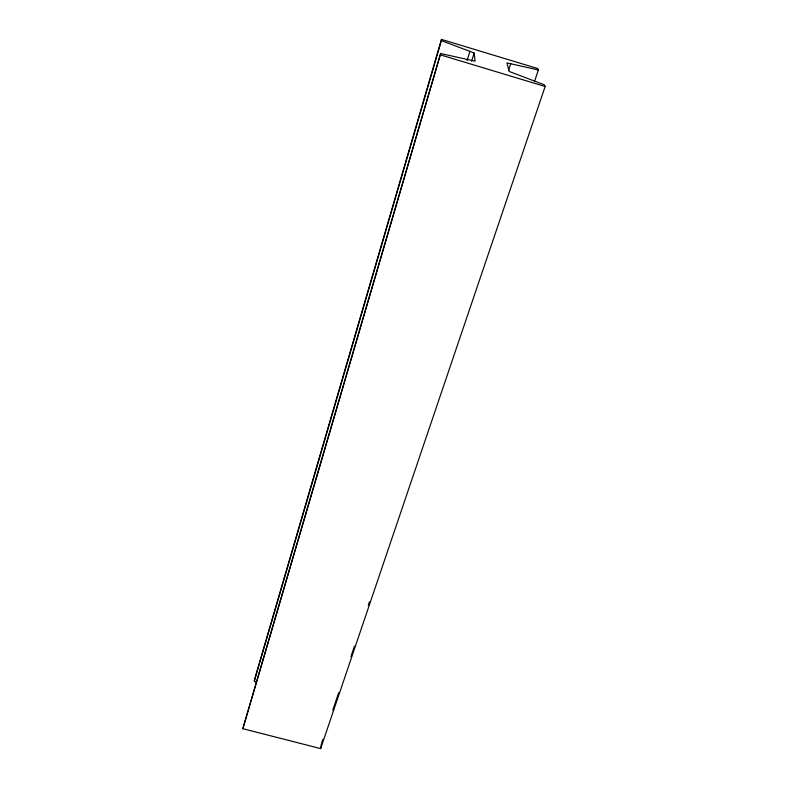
<?xml version="1.0" encoding="UTF-8"?>
<svg xmlns="http://www.w3.org/2000/svg" width="788" height="788" viewBox="0 0 788 788"><rect width="100%" height="100%" fill="white"/><g stroke="black" fill="none" stroke-linecap="round" stroke-linejoin="round"><path stroke-width="1.18" d="M538.362 69.955L506.901 62.912L509.206 71.462L544.488 84.877L545.148 86.493L320.657 748.6L242.852 728.693L440.64 53.535L475.075 61.159L474.14 53.003L441.388 40.602L441.457 39.4L537.79 68.566L538.362 69.955L534.461 81.627M320.657 748.6L321.346 743.961M242.852 728.693L440.64 53.535M256.435 682.3L254.307 681.049L255.292 676.981L441.457 39.4M254.307 681.049L441.388 40.602M467.107 60.528L469.973 51.112M471.618 61.237L474.14 53.003M508.516 70.487L510.782 63.464M321.74 742.798L322.922 739.302M332.782 710.195L338.692 692.721M350.916 656.631L354.462 646.15M368.262 605.391L369.444 601.894M440.551 54.924L545.148 86.493"/></g></svg>
